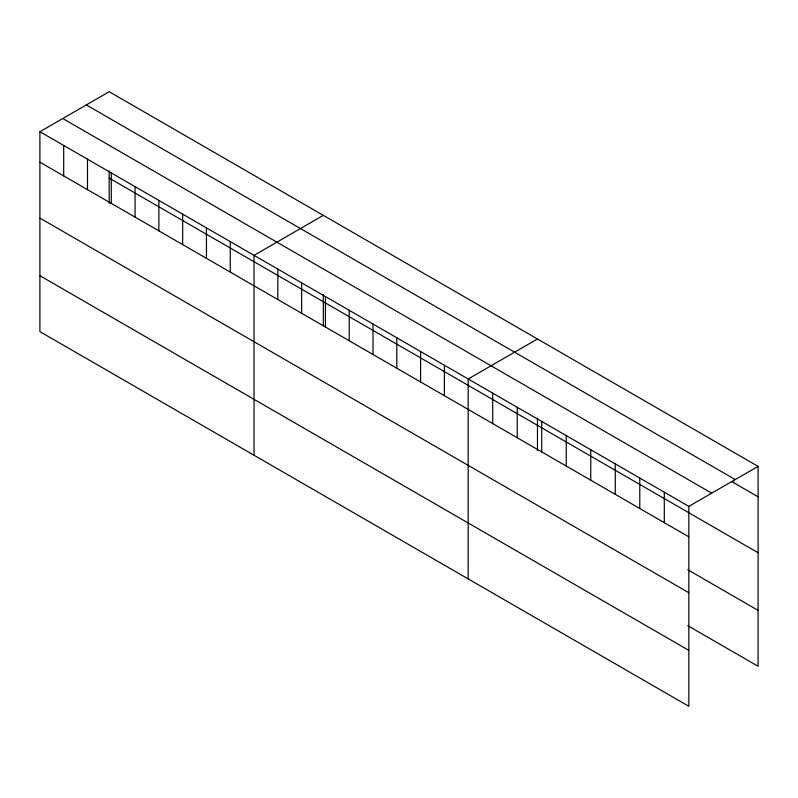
<?xml version="1.0" encoding="UTF-8"?>
<svg xmlns="http://www.w3.org/2000/svg" width="798" height="798" viewBox="0 0 798 798"><rect width="100%" height="100%" fill="white"/><g stroke="black" fill="none" stroke-linecap="round" stroke-linejoin="round"><path stroke-width="1.2" d="M39.9 131.72L688.824 506.371L688.824 706.28L39.9 331.629L39.9 131.72L109.176 91.72L758.1 466.371L758.1 666.28L687.756 625.662M323.32 215.35L254.043 255.35L254.043 455.269M537.463 338.99L468.187 378.99L468.187 578.899M688.824 506.371L758.1 466.371M86.314 104.917L735.237 479.568M731.457 481.433L758.1 496.815M62.763 118.523L711.686 493.174M109.176 178.094L758.1 552.745M39.9 162.174L688.824 536.815M687.756 569.742L758.1 610.36M39.9 218.093L688.824 592.744M39.9 275.709L688.824 650.36M733.581 480.226L733.581 482.67M664.305 492.216L664.305 522.67M639.787 478.062L639.787 508.516M615.278 463.907L615.278 494.361M590.759 449.753L590.759 480.206M566.241 435.598L566.241 466.052M541.732 421.444L541.732 451.897M537.463 418.062L537.463 450.571M517.214 407.299L517.214 437.743M492.705 393.145L492.705 423.588M444.396 365.255L444.396 395.698M420.596 351.509L420.596 381.963M396.806 337.773L396.806 368.227M373.015 324.038L373.015 354.492M349.215 310.302L349.215 340.756M325.424 296.567L325.424 327.01M323.32 294.432L323.32 325.734M301.634 282.831L301.634 313.275M277.834 269.096L277.834 299.539M230.253 241.614L230.253 272.068M206.453 227.879L206.453 258.333M182.662 214.143L182.662 244.587M158.872 200.408L158.872 230.851M135.071 186.672L135.071 217.116M111.281 172.927L111.281 203.38M109.176 170.802L109.176 203.3M87.491 159.191L87.491 189.645M63.69 145.455L63.69 175.909"/></g></svg>
